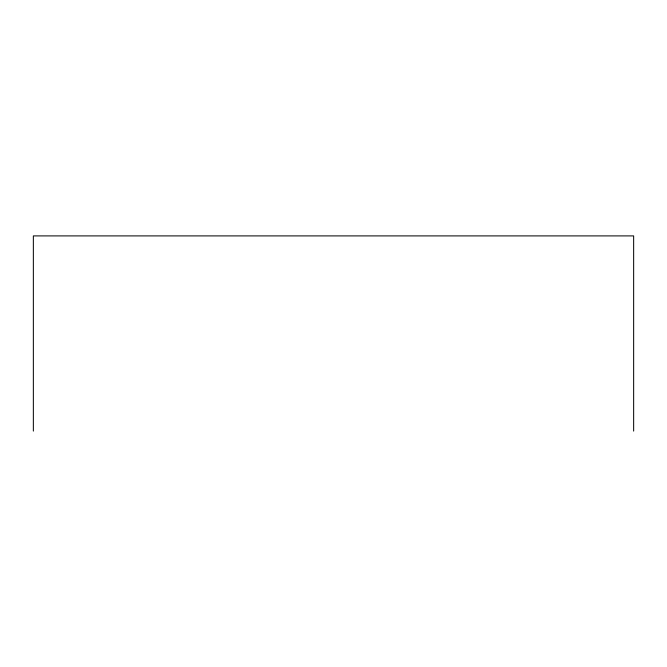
<?xml version="1.0" encoding="UTF-8"?>
<svg xmlns="http://www.w3.org/2000/svg" width="667" height="667" viewBox="0 0 667 667"><rect width="100%" height="100%" fill="white"/><g stroke="black" fill="none" stroke-linecap="round" stroke-linejoin="round"><path stroke-width="1" d="M633.65 431.099L633.65 235.901L33.35 235.901L33.35 431.099"/></g></svg>
